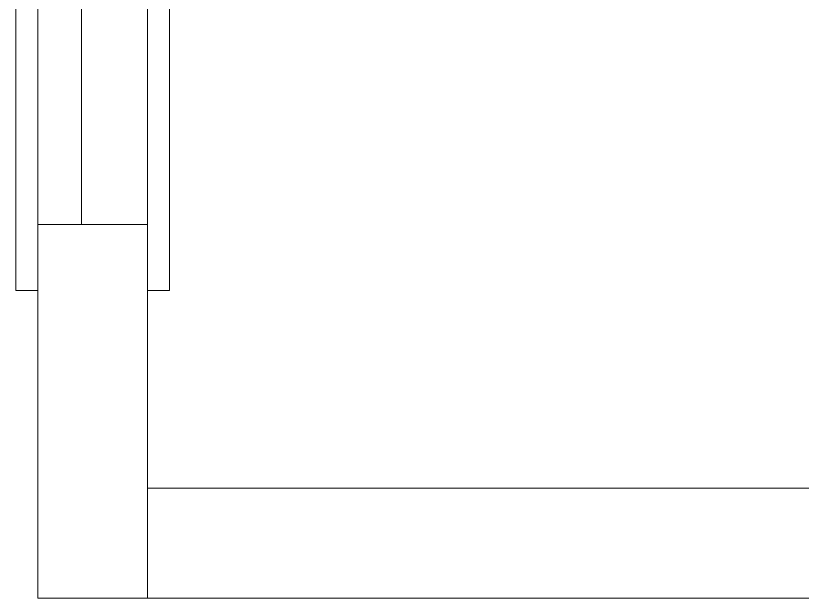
# Model space of a CAD drawing. Header units: inches. Extents: x 19712 to 27543, y -26063 to -18659.
# Drawn here: x 25439.93 to 25475.73, y -22423.63 to -22397.14 of the extents above; entities that cross this region are included whole.
import ezdxf

# ---------------------------------------------------------------- set-up
doc = ezdxf.new("R2010")
doc.units = ezdxf.units.IN
doc.header["$MEASUREMENT"] = 0
doc.layers.add('A-DOOR', color=31, linetype='Continuous', lineweight=9)
doc.layers.add('A-WALL', color=113, linetype='Continuous', lineweight=9)

# ---------------------------------------------------------------- blocks, each defined once
blk = doc.blocks.new('36_ x 84_-36_ x 84_-302076 - 190367-301254-Site Plan - Phase 1')
at = {"layer": 'A-DOOR', "color": 7}
for p, q in [((-3, 6.15302), (39, 6.15302)), ((-3, 6.15302), (-3, 5.15302)), ((39, 6.15302), (39, 5.15302)), ((39, 5.15302), (-3, 5.15302)), ((0, 5.15302), (0, 3.15302)), ((36, 5.15302), (36, 3.15302)), ((36, 3.15302), (0, 3.15302)), ((-3, 0.15302), (39, 0.15302)), ((-3, 0.15302), (-3, -0.84698)), ((39, 0.15302), (39, -0.84698)), ((39, -0.84698), (-3, -0.84698))]:
    blk.add_line(p, q, dxfattribs=at)
blk = doc.blocks.new('Locker Rooms_Ryan_ifc-1-Site Plan - Phase 1')
at = {"layer": 'A-WALL', "color": 7}
for p, q in [((25445.927, -22406.631), (25442.927, -22406.631)), ((25440.927, -22409.631), (25440.927, -22423.631)), ((25445.927, -22423.631), (25445.927, -22409.631)), ((25582.854, -22418.631), (25445.927, -22418.631)), ((25445.927, -22418.631), (25445.927, -22423.631)), ((25440.927, -22423.631), (25445.927, -22423.631)), ((25445.927, -22423.631), (25582.854, -22423.631))]:
    blk.add_line(p, q, dxfattribs=at)
at = {"lineweight": 9, "rotation": 90}
blk.add_blockref('36_ x 84_-36_ x 84_-302076 - 190367-301254-Site Plan - Phase 1', (25446.08, -22406.631), dxfattribs=at)

msp = doc.modelspace()

# ---------------------------------------------------------------- block references
at = {"lineweight": 5}
msp.add_blockref('Locker Rooms_Ryan_ifc-1-Site Plan - Phase 1', (0, 0), dxfattribs=at)

doc.saveas('drawing.dxf')
